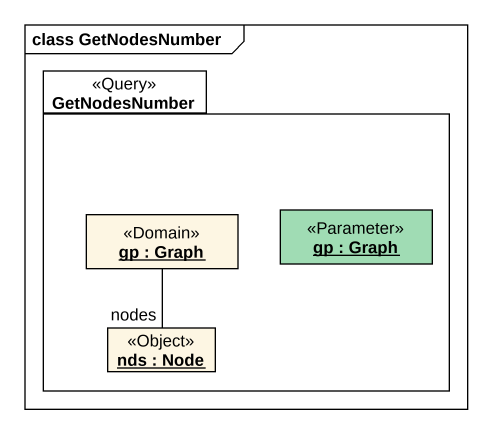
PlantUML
@startuml
mainframe class GetNodesNumber
hide circle
hide empty members
package GetNodesNumber <<Query>> {
  object "gp : Graph" as gp <<Parameter>> #A0DCB4
  object "gp : Graph" as gp_2 <<Domain>>
  object "nds : Node" as nds <<Object>>
}
gp_2 -- nds : nodes
@enduml
